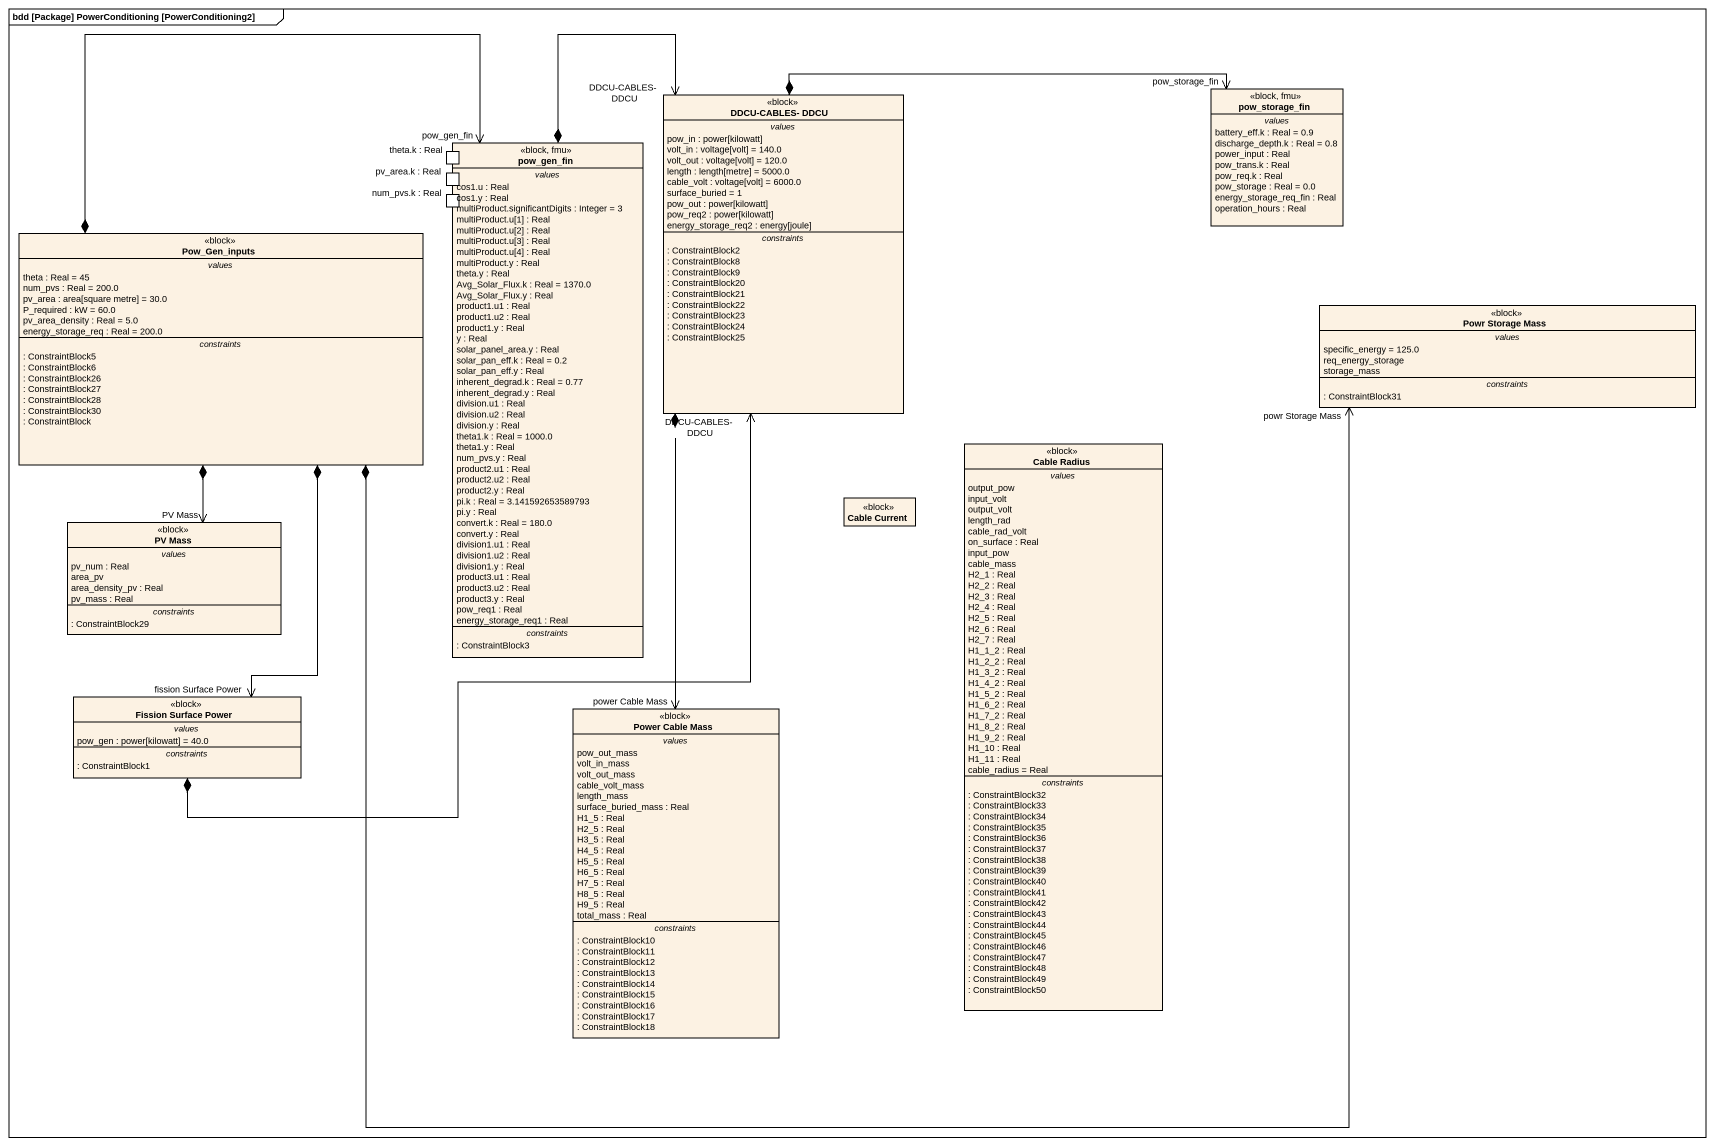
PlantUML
@startuml
mainframe bdd [Package] PowerConditioning [PowerConditioning2]
hide circle
hide empty members
class "DDCU-CABLES- DDCU" as DDCU_CABLES_DDCU <<block>> {
  -- values --
  pow_in : power[kilowatt]
  volt_in : voltage[volt] = 140.0
  volt_out : voltage[volt] = 120.0
  length : length[metre] = 5000.0
  cable_volt : voltage[volt] = 6000.0
  surface_buried = 1
  pow_out : power[kilowatt]
  pow_req2 : power[kilowatt]
  energy_storage_req2 : energy[joule]
  -- constraints --
  : ConstraintBlock2
  : ConstraintBlock8
  : ConstraintBlock9
  : ConstraintBlock20
  : ConstraintBlock21
  : ConstraintBlock22
  : ConstraintBlock23
  : ConstraintBlock24
  : ConstraintBlock25
}
class pow_storage_fin <<block, fmu>> {
  -- values --
  battery_eff.k : Real = 0.9
  discharge_depth.k : Real = 0.8
  power_input : Real
  pow_trans.k : Real
  pow_req.k : Real
  pow_storage : Real = 0.0
  energy_storage_req_fin : Real
  operation_hours : Real
}
class pow_gen_fin <<block, fmu>> {
  -- values --
  cos1.u : Real
  cos1.y : Real
  multiProduct.significantDigits : Integer = 3
  multiProduct.u[1] : Real
  multiProduct.u[2] : Real
  multiProduct.u[3] : Real
  multiProduct.u[4] : Real
  multiProduct.y : Real
  theta.y : Real
  Avg_Solar_Flux.k : Real = 1370.0
  Avg_Solar_Flux.y : Real
  product1.u1 : Real
  product1.u2 : Real
  product1.y : Real
  y : Real
  solar_panel_area.y : Real
  solar_pan_eff.k : Real = 0.2
  solar_pan_eff.y : Real
  inherent_degrad.k : Real = 0.77
  inherent_degrad.y : Real
  division.u1 : Real
  division.u2 : Real
  division.y : Real
  theta1.k : Real = 1000.0
  theta1.y : Real
  num_pvs.y : Real
  product2.u1 : Real
  product2.u2 : Real
  product2.y : Real
  pi.k : Real = 3.141592653589793
  pi.y : Real
  convert.k : Real = 180.0
  convert.y : Real
  division1.u1 : Real
  division1.u2 : Real
  division1.y : Real
  product3.u1 : Real
  product3.u2 : Real
  product3.y : Real
  pow_req1 : Real
  energy_storage_req1 : Real
  -- constraints --
  : ConstraintBlock3
  -- ports --
  theta.k : Real
  pv_area.k : Real
  num_pvs.k : Real
}
class Pow_Gen_inputs <<block>> {
  -- values --
  theta : Real = 45
  num_pvs : Real = 200.0
  pv_area : area[square metre] = 30.0
  P_required : kW = 60.0
  pv_area_density : Real = 5.0
  energy_storage_req : Real = 200.0
  -- constraints --
  : ConstraintBlock5
  : ConstraintBlock6
  : ConstraintBlock26
  : ConstraintBlock27
  : ConstraintBlock28
  : ConstraintBlock30
  : ConstraintBlock
}
class "Powr Storage Mass" as Powr_Storage_Mass <<block>> {
  -- values --
  specific_energy = 125.0
  req_energy_storage
  storage_mass
  -- constraints --
  : ConstraintBlock31
}
class "Cable Radius" as Cable_Radius <<block>> {
  -- values --
  output_pow
  input_volt
  output_volt
  length_rad
  cable_rad_volt
  on_surface : Real
  input_pow
  cable_mass
  H2_1 : Real
  H2_2 : Real
  H2_3 : Real
  H2_4 : Real
  H2_5 : Real
  H2_6 : Real
  H2_7 : Real
  H1_1_2 : Real
  H1_2_2 : Real
  H1_3_2 : Real
  H1_4_2 : Real
  H1_5_2 : Real
  H1_6_2 : Real
  H1_7_2 : Real
  H1_8_2 : Real
  H1_9_2 : Real
  H1_10 : Real
  H1_11 : Real
  cable_radius = Real
  -- constraints --
  : ConstraintBlock32
  : ConstraintBlock33
  : ConstraintBlock34
  : ConstraintBlock35
  : ConstraintBlock36
  : ConstraintBlock37
  : ConstraintBlock38
  : ConstraintBlock39
  : ConstraintBlock40
  : ConstraintBlock41
  : ConstraintBlock42
  : ConstraintBlock43
  : ConstraintBlock44
  : ConstraintBlock45
  : ConstraintBlock46
  : ConstraintBlock47
  : ConstraintBlock48
  : ConstraintBlock49
  : ConstraintBlock50
}
class "Cable Current" as Cable_Current <<block>>
class "PV Mass" as PV_Mass <<block>> {
  -- values --
  pv_num : Real
  area_pv
  area_density_pv : Real
  pv_mass : Real
  -- constraints --
  : ConstraintBlock29
}
class "Fission Surface Power" as Fission_Surface_Power <<block>> {
  -- values --
  pow_gen : power[kilowatt] = 40.0
  -- constraints --
  : ConstraintBlock1
}
class "Power Cable Mass" as Power_Cable_Mass <<block>> {
  -- values --
  pow_out_mass
  volt_in_mass
  volt_out_mass
  cable_volt_mass
  length_mass
  surface_buried_mass : Real
  H1_5 : Real
  H2_5 : Real
  H3_5 : Real
  H4_5 : Real
  H5_5 : Real
  H6_5 : Real
  H7_5 : Real
  H8_5 : Real
  H9_5 : Real
  total_mass : Real
  -- constraints --
  : ConstraintBlock10
  : ConstraintBlock11
  : ConstraintBlock12
  : ConstraintBlock13
  : ConstraintBlock14
  : ConstraintBlock15
  : ConstraintBlock16
  : ConstraintBlock17
  : ConstraintBlock18
}
DDCU_CABLES_DDCU *-right-> "pow_storage_fin" pow_storage_fin
DDCU_CABLES_DDCU *--> "power Cable Mass" Power_Cable_Mass
pow_gen_fin *-up-> "DDCU-CABLES- DDCU" DDCU_CABLES_DDCU
Pow_Gen_inputs *-right-> "pow_gen_fin" pow_gen_fin
Pow_Gen_inputs *-right-> "powr Storage Mass" Powr_Storage_Mass
Pow_Gen_inputs *--> "PV Mass" PV_Mass
Pow_Gen_inputs *--> "fission Surface Power" Fission_Surface_Power
Fission_Surface_Power *-up-> "DDCU-CABLES- DDCU" DDCU_CABLES_DDCU
@enduml
